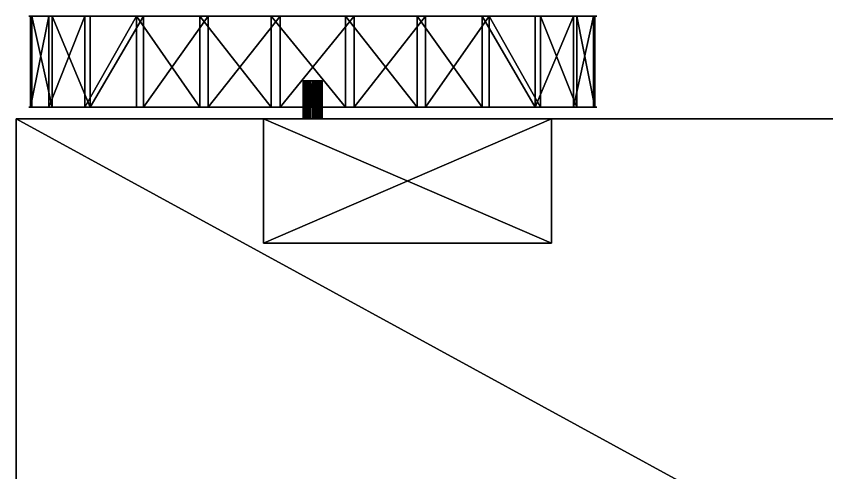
# Model space of a CAD drawing. Extents: x -501 to 185, y -140 to 506.
# Drawn here: x -354.2 to -184.4, y 162 to 257.6 of the extents above; entities that cross this region are included whole.
import ezdxf

# ---------------------------------------------------------------- set-up
doc = ezdxf.new("R2010")
doc.units = 0
doc.layers.get('0').update_dxf_attribs({"color": 13, "linetype": 'CONTINUOUS'})

# ---------------------------------------------------------------- blocks, each defined once
blk = doc.blocks.new('GROUP_34')
for p, q in [((0, 8, 1.92), (0, 0, 1.92)), ((0.05, 8, 2.44), (0.05, 0, 2.44)), ((0.09, 8, 1.4), (0.09, 0, 1.4)), ((0.23, 8, 2.93), (0.23, 0, 2.93)), ((0.31, 8, 0.93), (0.31, 0, 0.93)), ((0.53, 8, 3.35), (0.53, 0, 3.35)), ((0.64, 8, 0.53), (0.64, 0, 0.53)), ((0.93, 8, 3.69), (0.93, 0, 3.69)), ((1.07, 8, 0.23), (1.07, 0, 0.23)), ((1.4, 8, 3.91), (1.4, 0, 3.91)), ((1.56, 8, 0.05), (1.56, 0, 0.05)), ((1.92, 8, 4), (1.92, 0, 4)), ((2.08, 8), (2.08, 0)), ((2.44, 8, 3.95), (2.44, 0, 3.95)), ((2.59, 8, 0.09), (2.59, 0, 0.09)), ((2.93, 8, 3.77), (2.93, 0, 3.77)), ((3.07, 8, 0.31), (3.07, 0, 0.31)), ((3.35, 8, 3.47), (3.35, 0, 3.47)), ((3.47, 8, 0.64), (3.47, 0, 0.64)), ((3.69, 8, 3.07), (3.69, 0, 3.07)), ((3.77, 8, 1.07), (3.77, 0, 1.07)), ((3.91, 8, 2.59), (3.91, 0, 2.59)), ((3.95, 8, 1.56), (3.95, 0, 1.56)), ((4, 8, 2.08), (4, 0, 2.08))]:
    blk.add_line(p, q)
at = {"extrusion": (0, 1, 0)}
for centre in [(-2, 2, 8), (-2, 2)]:
    blk.add_circle(centre, 2, dxfattribs=at)
mesh = blk.add_polyface()
corners = [(1.56, 8, 0.05), (2.59, 8, 0.09), (2.08, 8), (1.07, 8, 0.23), (3.07, 8, 0.31), (0.64, 8, 0.53), (3.47, 8, 0.64), (0.31, 8, 0.93), (3.77, 8, 1.07), (0.09, 8, 1.4), (3.95, 8, 1.56), (0, 8, 1.92), (4, 8, 2.08), (0.05, 8, 2.44), (3.91, 8, 2.59), (0.23, 8, 2.93), (3.69, 8, 3.07), (0.53, 8, 3.35), (3.35, 8, 3.47), (0.93, 8, 3.69), (2.93, 8, 3.77), (1.4, 8, 3.91), (2.44, 8, 3.95), (1.92, 8, 4)]
mesh.append_faces([[corners[k] for k in face] for face in [(0, 1, 2), (22, 21, 23)]], dxfattribs={"vtx0": -1})
mesh.append_faces([[corners[k] for k in face] for face in [(1, 3, 4), (4, 5, 6), (6, 7, 8), (8, 9, 10), (10, 11, 12), (12, 13, 14), (14, 15, 16), (16, 17, 18), (18, 19, 20), (20, 21, 22)]], dxfattribs={"vtx0": -1, "vtx1": -1})
mesh.append_faces([[corners[k] for k in face] for face in [(1, 0, 3), (4, 3, 5), (6, 5, 7), (8, 7, 9), (10, 9, 11), (12, 11, 13), (14, 13, 15), (16, 15, 17), (18, 17, 19), (20, 19, 21)]], dxfattribs={"vtx0": -1, "vtx2": -1})
mesh = blk.add_polyface()
corners = [(0, 8, 1.92), (0.09, 0, 1.4), (0, 0, 1.92), (0.09, 8, 1.4)]
mesh.append_faces([[corners[k] for k in face] for face in [(0, 1, 2), (1, 0, 3)]], dxfattribs={"vtx0": -1})
mesh = blk.add_polyface()
corners = [(0.05, 8, 2.44), (0, 0, 1.92), (0.05, 0, 2.44), (0, 8, 1.92)]
mesh.append_faces([[corners[k] for k in face] for face in [(0, 1, 2), (1, 0, 3)]], dxfattribs={"vtx0": -1})
mesh = blk.add_polyface()
corners = [(0.23, 8, 2.93), (0.05, 0, 2.44), (0.23, 0, 2.93), (0.05, 8, 2.44)]
mesh.append_faces([[corners[k] for k in face] for face in [(0, 1, 2), (1, 0, 3)]], dxfattribs={"vtx0": -1})
mesh = blk.add_polyface()
corners = [(0.09, 8, 1.4), (0.31, 0, 0.93), (0.09, 0, 1.4), (0.31, 8, 0.93)]
mesh.append_faces([[corners[k] for k in face] for face in [(0, 1, 2), (1, 0, 3)]], dxfattribs={"vtx0": -1})
mesh = blk.add_polyface()
corners = [(0.53, 8, 3.35), (0.23, 0, 2.93), (0.53, 0, 3.35), (0.23, 8, 2.93)]
mesh.append_faces([[corners[k] for k in face] for face in [(0, 1, 2), (1, 0, 3)]], dxfattribs={"vtx0": -1})
mesh = blk.add_polyface()
corners = [(0.31, 8, 0.93), (0.64, 0, 0.53), (0.31, 0, 0.93), (0.64, 8, 0.53)]
mesh.append_faces([[corners[k] for k in face] for face in [(0, 1, 2), (1, 0, 3)]], dxfattribs={"vtx0": -1})
mesh = blk.add_polyface()
corners = [(0.93, 0, 3.69), (0.53, 8, 3.35), (0.53, 0, 3.35), (0.93, 8, 3.69)]
mesh.append_faces([[corners[k] for k in face] for face in [(0, 1, 2), (1, 0, 3)]], dxfattribs={"vtx0": -1})
mesh = blk.add_polyface()
corners = [(1.07, 8, 0.23), (0.64, 0, 0.53), (0.64, 8, 0.53), (1.07, 0, 0.23)]
mesh.append_faces([[corners[k] for k in face] for face in [(0, 1, 2), (1, 0, 3)]], dxfattribs={"vtx0": -1})
mesh = blk.add_polyface()
corners = [(1.4, 0, 3.91), (0.93, 8, 3.69), (0.93, 0, 3.69), (1.4, 8, 3.91)]
mesh.append_faces([[corners[k] for k in face] for face in [(0, 1, 2), (1, 0, 3)]], dxfattribs={"vtx0": -1})
mesh = blk.add_polyface()
corners = [(1.56, 8, 0.05), (1.07, 0, 0.23), (1.07, 8, 0.23), (1.56, 0, 0.05)]
mesh.append_faces([[corners[k] for k in face] for face in [(0, 1, 2), (1, 0, 3)]], dxfattribs={"vtx0": -1})
mesh = blk.add_polyface()
corners = [(1.92, 0, 4), (1.4, 8, 3.91), (1.4, 0, 3.91), (1.92, 8, 4)]
mesh.append_faces([[corners[k] for k in face] for face in [(0, 1, 2), (1, 0, 3)]], dxfattribs={"vtx0": -1})
mesh = blk.add_polyface()
corners = [(2.08, 8), (1.56, 0, 0.05), (1.56, 8, 0.05), (2.08, 0)]
mesh.append_faces([[corners[k] for k in face] for face in [(0, 1, 2), (1, 0, 3)]], dxfattribs={"vtx0": -1})
mesh = blk.add_polyface()
corners = [(2.44, 0, 3.95), (1.92, 8, 4), (1.92, 0, 4), (2.44, 8, 3.95)]
mesh.append_faces([[corners[k] for k in face] for face in [(0, 1, 2), (1, 0, 3)]], dxfattribs={"vtx0": -1})
mesh = blk.add_polyface()
corners = [(2.59, 8, 0.09), (2.08, 0), (2.08, 8), (2.59, 0, 0.09)]
mesh.append_faces([[corners[k] for k in face] for face in [(0, 1, 2), (1, 0, 3)]], dxfattribs={"vtx0": -1})
mesh = blk.add_polyface()
corners = [(2.93, 0, 3.77), (2.44, 8, 3.95), (2.44, 0, 3.95), (2.93, 8, 3.77)]
mesh.append_faces([[corners[k] for k in face] for face in [(0, 1, 2), (1, 0, 3)]], dxfattribs={"vtx0": -1})
mesh = blk.add_polyface()
corners = [(3.07, 8, 0.31), (2.59, 0, 0.09), (2.59, 8, 0.09), (3.07, 0, 0.31)]
mesh.append_faces([[corners[k] for k in face] for face in [(0, 1, 2), (1, 0, 3)]], dxfattribs={"vtx0": -1})
mesh = blk.add_polyface()
corners = [(3.35, 0, 3.47), (2.93, 8, 3.77), (2.93, 0, 3.77), (3.35, 8, 3.47)]
mesh.append_faces([[corners[k] for k in face] for face in [(0, 1, 2), (1, 0, 3)]], dxfattribs={"vtx0": -1})
mesh = blk.add_polyface()
corners = [(3.47, 8, 0.64), (3.07, 0, 0.31), (3.07, 8, 0.31), (3.47, 0, 0.64)]
mesh.append_faces([[corners[k] for k in face] for face in [(0, 1, 2), (1, 0, 3)]], dxfattribs={"vtx0": -1})
mesh = blk.add_polyface()
corners = [(3.69, 8, 3.07), (3.35, 0, 3.47), (3.69, 0, 3.07), (3.35, 8, 3.47)]
mesh.append_faces([[corners[k] for k in face] for face in [(0, 1, 2), (1, 0, 3)]], dxfattribs={"vtx0": -1})
mesh = blk.add_polyface()
corners = [(3.47, 8, 0.64), (3.77, 0, 1.07), (3.47, 0, 0.64), (3.77, 8, 1.07)]
mesh.append_faces([[corners[k] for k in face] for face in [(0, 1, 2), (1, 0, 3)]], dxfattribs={"vtx0": -1})
mesh = blk.add_polyface()
corners = [(3.91, 8, 2.59), (3.69, 0, 3.07), (3.91, 0, 2.59), (3.69, 8, 3.07)]
mesh.append_faces([[corners[k] for k in face] for face in [(0, 1, 2), (1, 0, 3)]], dxfattribs={"vtx0": -1})
mesh = blk.add_polyface()
corners = [(3.77, 8, 1.07), (3.95, 0, 1.56), (3.77, 0, 1.07), (3.95, 8, 1.56)]
mesh.append_faces([[corners[k] for k in face] for face in [(0, 1, 2), (1, 0, 3)]], dxfattribs={"vtx0": -1})
mesh = blk.add_polyface()
corners = [(4, 8, 2.08), (3.91, 0, 2.59), (4, 0, 2.08), (3.91, 8, 2.59)]
mesh.append_faces([[corners[k] for k in face] for face in [(0, 1, 2), (1, 0, 3)]], dxfattribs={"vtx0": -1})
mesh = blk.add_polyface()
corners = [(3.95, 8, 1.56), (4, 0, 2.08), (3.95, 0, 1.56), (4, 8, 2.08)]
mesh.append_faces([[corners[k] for k in face] for face in [(0, 1, 2), (1, 0, 3)]], dxfattribs={"vtx0": -1})
mesh = blk.add_polyface()
corners = [(2.59, 0, 0.09), (1.56, 0, 0.05), (2.08, 0), (1.07, 0, 0.23), (3.07, 0, 0.31), (0.64, 0, 0.53), (3.47, 0, 0.64), (0.31, 0, 0.93), (3.77, 0, 1.07), (0.09, 0, 1.4), (3.95, 0, 1.56), (0, 0, 1.92), (4, 0, 2.08), (0.05, 0, 2.44), (3.91, 0, 2.59), (0.23, 0, 2.93), (3.69, 0, 3.07), (0.53, 0, 3.35), (3.35, 0, 3.47), (0.93, 0, 3.69), (2.93, 0, 3.77), (1.4, 0, 3.91), (2.44, 0, 3.95), (1.92, 0, 4)]
mesh.append_faces([[corners[k] for k in face] for face in [(0, 1, 2), (21, 22, 23)]], dxfattribs={"vtx0": -1})
mesh.append_faces([[corners[k] for k in face] for face in [(1, 0, 3), (3, 4, 5), (5, 6, 7), (7, 8, 9), (9, 10, 11), (11, 12, 13), (13, 14, 15), (15, 16, 17), (17, 18, 19), (19, 20, 21)]], dxfattribs={"vtx0": -1, "vtx1": -1})
mesh.append_faces([[corners[k] for k in face] for face in [(3, 0, 4), (5, 4, 6), (7, 6, 8), (9, 8, 10), (11, 10, 12), (13, 12, 14), (15, 14, 16), (17, 16, 18), (19, 18, 20), (21, 20, 22)]], dxfattribs={"vtx0": -1, "vtx2": -1})
blk = doc.blocks.new('GROUP_9')
for p, q in [((0, 0, 22), (0, 26, 22)), ((0, 26), (60.34, 26)), ((0, 0), (0, 26)), ((0, 26), (0, 26, 22)), ((0, 26, 22), (60.34, 26, 22)), ((60.34, 26, 22), (60.34, 0, 22)), ((60.34, 26), (60.34, 0)), ((60.34, 26), (60.34, 26, 22)), ((60.34, 0), (0, 0)), ((60.34, 0, 22), (0, 0, 22)), ((0, 0), (0, 0, 22)), ((60.34, 0), (60.34, 0, 22))]:
    blk.add_line(p, q)
mesh = blk.add_polyface()
corners = [(60.34, 26), (0, 0), (0, 26), (60.34, 0)]
mesh.append_faces([[corners[k] for k in face] for face in [(0, 1, 2), (1, 0, 3)]], dxfattribs={"vtx0": -1})
mesh = blk.add_polyface()
corners = [(60.34, 0, 22), (0, 26, 22), (0, 0, 22), (60.34, 26, 22)]
mesh.append_faces([[corners[k] for k in face] for face in [(0, 1, 2), (1, 0, 3)]], dxfattribs={"vtx0": -1})
mesh = blk.add_polyface()
corners = [(0, 26, 22), (0, 0), (0, 0, 22), (0, 26)]
mesh.append_faces([[corners[k] for k in face] for face in [(0, 1, 2), (1, 0, 3)]], dxfattribs={"vtx0": -1})
mesh = blk.add_polyface()
corners = [(0, 26, 22), (60.34, 26), (0, 26), (60.34, 26, 22)]
mesh.append_faces([[corners[k] for k in face] for face in [(0, 1, 2), (1, 0, 3)]], dxfattribs={"vtx0": -1})
mesh = blk.add_polyface()
corners = [(60.34, 26), (60.34, 0, 22), (60.34, 0), (60.34, 26, 22)]
mesh.append_faces([[corners[k] for k in face] for face in [(0, 1, 2), (1, 0, 3)]], dxfattribs={"vtx0": -1})
mesh = blk.add_polyface()
corners = [(60.34, 0, 22), (0, 0), (60.34, 0), (0, 0, 22)]
mesh.append_faces([[corners[k] for k in face] for face in [(0, 1, 2), (1, 0, 3)]], dxfattribs={"vtx0": -1})
blk = doc.blocks.new('GROUP_35')
for p, q in [((0, 8, 21.956), (0, 0, 21.956)), ((0.101, 8, 28.482), (0.101, 0, 28.482)), ((1.591, 8, 15.627), (1.591, 0, 15.627)), ((1.888, 8, 34.759), (1.888, 0, 34.759)), ((4.766, 8, 9.925), (4.766, 0, 9.925)), ((5.239, 8, 40.359), (5.239, 0, 40.359)), ((9.308, 8, 5.239), (9.308, 0, 5.239)), ((9.925, 8, 44.902), (9.925, 0, 44.902)), ((14.909, 8, 1.888), (14.909, 0, 1.888)), ((15.627, 8, 48.077), (15.627, 0, 48.077)), ((21.186, 8, 0.101), (21.186, 0, 0.101)), ((21.956, 8, 49.668), (21.956, 0, 49.668)), ((27.711, 8), (27.711, 0)), ((28.482, 8, 49.566), (28.482, 0, 49.566)), ((34.041, 8, 1.591), (34.041, 0, 1.591)), ((34.759, 8, 47.779), (34.759, 0, 47.779)), ((39.743, 8, 4.766), (39.743, 0, 4.766)), ((40.359, 8, 44.429), (40.359, 0, 44.429)), ((44.429, 8, 9.308), (44.429, 0, 9.308)), ((44.902, 8, 39.743), (44.902, 0, 39.743)), ((47.779, 8, 14.909), (47.779, 0, 14.909)), ((48.077, 8, 34.041), (48.077, 0, 34.041)), ((49.566, 8, 21.186), (49.566, 0, 21.186)), ((49.668, 8, 27.711), (49.668, 0, 27.711))]:
    blk.add_line(p, q)
at = {"extrusion": (0, 1, 0)}
for centre in [(-24.834, 24.834, 8), (-24.834, 24.834)]:
    blk.add_circle(centre, 25, dxfattribs=at)
mesh = blk.add_polyface()
corners = [(21.186, 8, 0.101), (34.041, 8, 1.591), (27.711, 8), (14.909, 8, 1.888), (39.743, 8, 4.766), (9.308, 8, 5.239), (44.429, 8, 9.308), (4.766, 8, 9.925), (47.779, 8, 14.909), (1.591, 8, 15.627), (49.566, 8, 21.186), (0, 8, 21.956), (49.668, 8, 27.711), (0.101, 8, 28.482), (48.077, 8, 34.041), (1.888, 8, 34.759), (44.902, 8, 39.743), (5.239, 8, 40.359), (40.359, 8, 44.429), (9.925, 8, 44.902), (34.759, 8, 47.779), (15.627, 8, 48.077), (28.482, 8, 49.566), (21.956, 8, 49.668)]
mesh.append_faces([[corners[k] for k in face] for face in [(0, 1, 2), (22, 21, 23)]], dxfattribs={"vtx0": -1})
mesh.append_faces([[corners[k] for k in face] for face in [(1, 3, 4), (4, 5, 6), (6, 7, 8), (8, 9, 10), (10, 11, 12), (12, 13, 14), (14, 15, 16), (16, 17, 18), (18, 19, 20), (20, 21, 22)]], dxfattribs={"vtx0": -1, "vtx1": -1})
mesh.append_faces([[corners[k] for k in face] for face in [(1, 0, 3), (4, 3, 5), (6, 5, 7), (8, 7, 9), (10, 9, 11), (12, 11, 13), (14, 13, 15), (16, 15, 17), (18, 17, 19), (20, 19, 21)]], dxfattribs={"vtx0": -1, "vtx2": -1})
mesh = blk.add_polyface()
corners = [(0, 8, 21.956), (1.591, 0, 15.627), (0, 0, 21.956), (1.591, 8, 15.627)]
mesh.append_faces([[corners[k] for k in face] for face in [(0, 1, 2), (1, 0, 3)]], dxfattribs={"vtx0": -1})
mesh = blk.add_polyface()
corners = [(0.101, 8, 28.482), (0, 0, 21.956), (0.101, 0, 28.482), (0, 8, 21.956)]
mesh.append_faces([[corners[k] for k in face] for face in [(0, 1, 2), (1, 0, 3)]], dxfattribs={"vtx0": -1})
mesh = blk.add_polyface()
corners = [(1.888, 8, 34.759), (0.101, 0, 28.482), (1.888, 0, 34.759), (0.101, 8, 28.482)]
mesh.append_faces([[corners[k] for k in face] for face in [(0, 1, 2), (1, 0, 3)]], dxfattribs={"vtx0": -1})
mesh = blk.add_polyface()
corners = [(1.591, 8, 15.627), (4.766, 0, 9.925), (1.591, 0, 15.627), (4.766, 8, 9.925)]
mesh.append_faces([[corners[k] for k in face] for face in [(0, 1, 2), (1, 0, 3)]], dxfattribs={"vtx0": -1})
mesh = blk.add_polyface()
corners = [(5.239, 8, 40.359), (1.888, 0, 34.759), (5.239, 0, 40.359), (1.888, 8, 34.759)]
mesh.append_faces([[corners[k] for k in face] for face in [(0, 1, 2), (1, 0, 3)]], dxfattribs={"vtx0": -1})
mesh = blk.add_polyface()
corners = [(4.766, 8, 9.925), (9.308, 0, 5.239), (4.766, 0, 9.925), (9.308, 8, 5.239)]
mesh.append_faces([[corners[k] for k in face] for face in [(0, 1, 2), (1, 0, 3)]], dxfattribs={"vtx0": -1})
mesh = blk.add_polyface()
corners = [(9.925, 0, 44.902), (5.239, 8, 40.359), (5.239, 0, 40.359), (9.925, 8, 44.902)]
mesh.append_faces([[corners[k] for k in face] for face in [(0, 1, 2), (1, 0, 3)]], dxfattribs={"vtx0": -1})
mesh = blk.add_polyface()
corners = [(14.909, 8, 1.888), (9.308, 0, 5.239), (9.308, 8, 5.239), (14.909, 0, 1.888)]
mesh.append_faces([[corners[k] for k in face] for face in [(0, 1, 2), (1, 0, 3)]], dxfattribs={"vtx0": -1})
mesh = blk.add_polyface()
corners = [(15.627, 0, 48.077), (9.925, 8, 44.902), (9.925, 0, 44.902), (15.627, 8, 48.077)]
mesh.append_faces([[corners[k] for k in face] for face in [(0, 1, 2), (1, 0, 3)]], dxfattribs={"vtx0": -1})
mesh = blk.add_polyface()
corners = [(21.186, 8, 0.101), (14.909, 0, 1.888), (14.909, 8, 1.888), (21.186, 0, 0.101)]
mesh.append_faces([[corners[k] for k in face] for face in [(0, 1, 2), (1, 0, 3)]], dxfattribs={"vtx0": -1})
mesh = blk.add_polyface()
corners = [(21.956, 0, 49.668), (15.627, 8, 48.077), (15.627, 0, 48.077), (21.956, 8, 49.668)]
mesh.append_faces([[corners[k] for k in face] for face in [(0, 1, 2), (1, 0, 3)]], dxfattribs={"vtx0": -1})
mesh = blk.add_polyface()
corners = [(27.711, 8), (21.186, 0, 0.101), (21.186, 8, 0.101), (27.711, 0)]
mesh.append_faces([[corners[k] for k in face] for face in [(0, 1, 2), (1, 0, 3)]], dxfattribs={"vtx0": -1})
mesh = blk.add_polyface()
corners = [(28.482, 0, 49.566), (21.956, 8, 49.668), (21.956, 0, 49.668), (28.482, 8, 49.566)]
mesh.append_faces([[corners[k] for k in face] for face in [(0, 1, 2), (1, 0, 3)]], dxfattribs={"vtx0": -1})
mesh = blk.add_polyface()
corners = [(34.041, 8, 1.591), (27.711, 0), (27.711, 8), (34.041, 0, 1.591)]
mesh.append_faces([[corners[k] for k in face] for face in [(0, 1, 2), (1, 0, 3)]], dxfattribs={"vtx0": -1})
mesh = blk.add_polyface()
corners = [(34.759, 0, 47.779), (28.482, 8, 49.566), (28.482, 0, 49.566), (34.759, 8, 47.779)]
mesh.append_faces([[corners[k] for k in face] for face in [(0, 1, 2), (1, 0, 3)]], dxfattribs={"vtx0": -1})
mesh = blk.add_polyface()
corners = [(39.743, 8, 4.766), (34.041, 0, 1.591), (34.041, 8, 1.591), (39.743, 0, 4.766)]
mesh.append_faces([[corners[k] for k in face] for face in [(0, 1, 2), (1, 0, 3)]], dxfattribs={"vtx0": -1})
mesh = blk.add_polyface()
corners = [(40.359, 0, 44.429), (34.759, 8, 47.779), (34.759, 0, 47.779), (40.359, 8, 44.429)]
mesh.append_faces([[corners[k] for k in face] for face in [(0, 1, 2), (1, 0, 3)]], dxfattribs={"vtx0": -1})
mesh = blk.add_polyface()
corners = [(44.429, 8, 9.308), (39.743, 0, 4.766), (39.743, 8, 4.766), (44.429, 0, 9.308)]
mesh.append_faces([[corners[k] for k in face] for face in [(0, 1, 2), (1, 0, 3)]], dxfattribs={"vtx0": -1})
mesh = blk.add_polyface()
corners = [(44.902, 8, 39.743), (40.359, 0, 44.429), (44.902, 0, 39.743), (40.359, 8, 44.429)]
mesh.append_faces([[corners[k] for k in face] for face in [(0, 1, 2), (1, 0, 3)]], dxfattribs={"vtx0": -1})
mesh = blk.add_polyface()
corners = [(44.429, 8, 9.308), (47.779, 0, 14.909), (44.429, 0, 9.308), (47.779, 8, 14.909)]
mesh.append_faces([[corners[k] for k in face] for face in [(0, 1, 2), (1, 0, 3)]], dxfattribs={"vtx0": -1})
mesh = blk.add_polyface()
corners = [(48.077, 8, 34.041), (44.902, 0, 39.743), (48.077, 0, 34.041), (44.902, 8, 39.743)]
mesh.append_faces([[corners[k] for k in face] for face in [(0, 1, 2), (1, 0, 3)]], dxfattribs={"vtx0": -1})
mesh = blk.add_polyface()
corners = [(47.779, 8, 14.909), (49.566, 0, 21.186), (47.779, 0, 14.909), (49.566, 8, 21.186)]
mesh.append_faces([[corners[k] for k in face] for face in [(0, 1, 2), (1, 0, 3)]], dxfattribs={"vtx0": -1})
mesh = blk.add_polyface()
corners = [(49.668, 8, 27.711), (48.077, 0, 34.041), (49.668, 0, 27.711), (48.077, 8, 34.041)]
mesh.append_faces([[corners[k] for k in face] for face in [(0, 1, 2), (1, 0, 3)]], dxfattribs={"vtx0": -1})
mesh = blk.add_polyface()
corners = [(49.566, 8, 21.186), (49.668, 0, 27.711), (49.566, 0, 21.186), (49.668, 8, 27.711)]
mesh.append_faces([[corners[k] for k in face] for face in [(0, 1, 2), (1, 0, 3)]], dxfattribs={"vtx0": -1})
mesh = blk.add_polyface()
corners = [(34.041, 0, 1.591), (21.186, 0, 0.101), (27.711, 0), (14.909, 0, 1.888), (39.743, 0, 4.766), (9.308, 0, 5.239), (44.429, 0, 9.308), (4.766, 0, 9.925), (47.779, 0, 14.909), (1.591, 0, 15.627), (49.566, 0, 21.186), (0, 0, 21.956), (49.668, 0, 27.711), (0.101, 0, 28.482), (48.077, 0, 34.041), (1.888, 0, 34.759), (44.902, 0, 39.743), (5.239, 0, 40.359), (40.359, 0, 44.429), (9.925, 0, 44.902), (34.759, 0, 47.779), (15.627, 0, 48.077), (28.482, 0, 49.566), (21.956, 0, 49.668)]
mesh.append_faces([[corners[k] for k in face] for face in [(0, 1, 2), (21, 22, 23)]], dxfattribs={"vtx0": -1})
mesh.append_faces([[corners[k] for k in face] for face in [(1, 0, 3), (3, 4, 5), (5, 6, 7), (7, 8, 9), (9, 10, 11), (11, 12, 13), (13, 14, 15), (15, 16, 17), (17, 18, 19), (19, 20, 21)]], dxfattribs={"vtx0": -1, "vtx1": -1})
mesh.append_faces([[corners[k] for k in face] for face in [(3, 0, 4), (5, 4, 6), (7, 6, 8), (9, 8, 10), (11, 10, 12), (13, 12, 14), (15, 14, 16), (17, 16, 18), (19, 18, 20), (21, 20, 22)]], dxfattribs={"vtx0": -1, "vtx2": -1})
blk = doc.blocks.new('COMPONENT_1')
for name, p in [('GROUP_9', (14.53, 16, 13.05)), ('GROUP_34', (22.84, 8, 22.84))]:
    blk.add_blockref(name, p)
at = {"xscale": 2.38, "yscale": 2.38, "zscale": 2.38}
blk.add_blockref('GROUP_35', (-34.27, -5.52, -34.27), dxfattribs=at)
blk = doc.blocks.new('GROUP_15')
for p, q in [((0, 289), (0, 289, 5)), ((395, 289), (0, 289)), ((395, 289, 5), (0, 289, 5)), ((0, 289, 5), (0, 0, 5)), ((0, 289), (0, 0))]:
    blk.add_line(p, q)
mesh = blk.add_polyface()
corners = [(395, 0, 5), (0, 289, 5), (0, 0, 5), (395, 289, 5)]
mesh.append_faces([[corners[k] for k in face] for face in [(0, 1, 2), (1, 0, 3)]], dxfattribs={"vtx0": -1})
mesh = blk.add_polyface()
corners = [(0, 289, 5), (395, 289), (0, 289), (395, 289, 5)]
mesh.append_faces([[corners[k] for k in face] for face in [(0, 1, 2), (1, 0, 3)]], dxfattribs={"vtx0": -1})
mesh = blk.add_polyface()
corners = [(395, 289), (0, 0), (0, 289), (395, 0)]
mesh.append_faces([[corners[k] for k in face] for face in [(0, 1, 2), (1, 0, 3)]], dxfattribs={"vtx0": -1})
mesh = blk.add_polyface()
corners = [(0, 289, 5), (0, 0), (0, 0, 5), (0, 289)]
mesh.append_faces([[corners[k] for k in face] for face in [(0, 1, 2), (1, 0, 3)]], dxfattribs={"vtx0": -1})

msp = doc.modelspace()

# ---------------------------------------------------------------- block references
at = {"extrusion": (0, 0, -1), "zscale": -1, "rotation": 180}
msp.add_blockref('COMPONENT_1', (316.94, 252.09, 3.05), dxfattribs=at)
at = {"xscale": 1.34}
msp.add_blockref('GROUP_15', (-354.24, -52.91, 32), dxfattribs=at)

doc.saveas('drawing.dxf')
